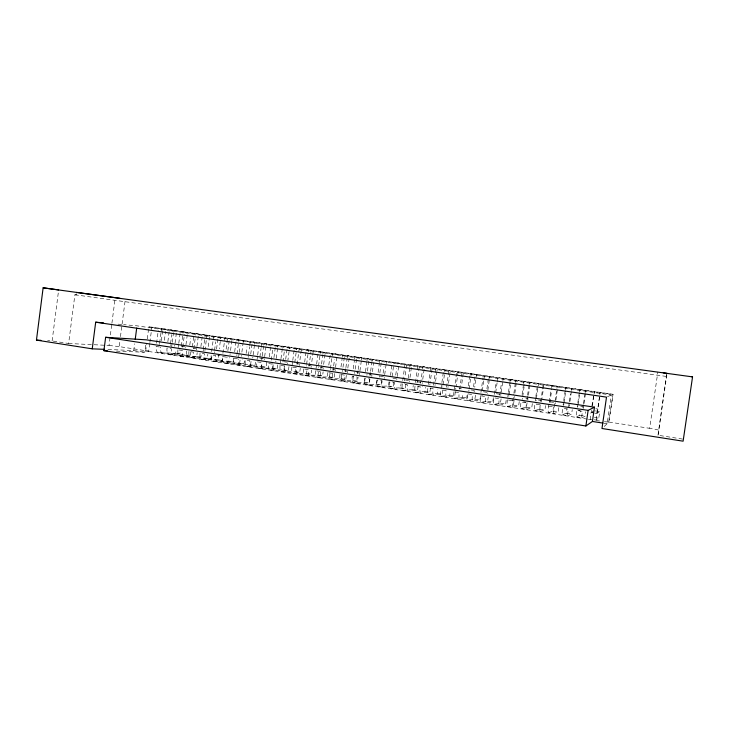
<?xml version="1.0" encoding="UTF-8"?>
<svg xmlns="http://www.w3.org/2000/svg" width="729" height="729" viewBox="0 0 729 729"><rect width="100%" height="100%" fill="white"/><g stroke="black" fill="none" stroke-linecap="round" stroke-linejoin="round"><path stroke-width="0.55" stroke-dasharray="3.65 2.73" d="M682.508 439.068L658.023 435.259L666.753 373.284M591.793 410.208L591.748 412.14L597.406 412.997L599.73 411.566L598.773 418.209L596.14 420.077L594.244 419.786M563.708 405.479L563.9 403.921M569.294 406.326L569.495 404.759M583.355 408.45L583.482 407.42M549.866 402.882L551.561 390.908M555.407 403.711L555.544 402.654M52.114 340.926L58.648 289.932M53.217 341.09L68.626 343.496L74.896 294.78L76.372 294.972L76.7 292.411M577.769 407.092L577.842 406.563M68.626 343.496L109.022 345.455L111.765 324.332M111.911 323.22L115.228 297.66M149.737 343.523L148.734 351.159L119.155 346.603L119.875 341.072M120.449 336.652L125.342 299.045M107.956 349.483L133.762 350.549L134.646 343.806M116.376 351.141L144.734 352.244L145.773 344.352M587.282 419.111L145.682 351.032L146.547 344.452M147.267 338.958L148.561 329.08M149.873 342.43L151.878 327.157L613.016 394.28L608.997 422.055L604.131 421.708M156.589 343.268L158.266 330.437M159.633 343.013L160.954 333.007M161.1 331.895L161.537 328.56L158.548 328.296M161.337 340.707L162.886 328.934L165.847 329.189M164.38 340.325L165.556 331.413M167.852 341.682L169.41 329.882L172.336 330.128L171.898 333.481M170.577 343.523L171.752 334.593M171.652 346.639L172.08 343.414M172.217 342.338L173.493 332.661M175.06 343.058L176.682 330.766L173.775 330.519M159.414 346.968L156.17 346.475A6.078 2.971 -81.1 0 0 158.375 352.645L175.662 353.319L176.172 349.446M178.213 347.633L178.641 344.398M178.787 343.323L180.345 331.476L183.225 331.713L181.302 346.275A3.663 1.704 -81.2 0 0 181.239 347.223M158.375 352.645L179.835 353.957L180.355 350.084M182.751 347.214L184.464 334.274M185.968 344.689L187.599 332.351L184.747 332.114M190.861 351.679L190.342 355.57L173.493 354.977A6.105 2.898 -81.1 0 1 171.37 348.781L167.005 348.125A6.096 2.916 -81.1 0 0 169.155 354.303L186.132 354.923L186.651 351.041M189.795 344.972L190.652 338.484M193.796 348.881L195.518 335.887M196.958 346.339L198.306 336.206M177.931 349.783A6.124 2.861 -81.1 0 0 180.027 355.98L196.684 356.545L197.204 352.645M200.894 346.63L202.188 336.862M180.027 355.98L200.931 357.192L201.45 353.283M203.291 349.592L205.241 334.921L202.471 334.693M204.922 350.558L206.945 335.349L209.679 335.568L208.011 348.161M188.939 351.46A6.142 2.807 -81.1 0 0 190.971 357.666L207.318 358.176L207.838 354.258M211.638 351.569L213.661 336.324L216.376 336.543M190.971 357.666L211.592 358.832L212.112 354.905M214.554 350.212L215.675 341.801M216.568 348.981L218.162 336.98L220.851 337.19L219.311 348.781M200.028 353.146A6.169 2.752 -81.2 0 0 201.997 359.37L218.017 359.816L218.673 354.905M222.901 353.273L224.942 337.964L227.594 338.174L225.762 351.897M201.997 359.37L222.327 360.472L222.846 356.536M227.867 350.667L229.179 340.817M233.663 358.185L233.143 362.131L217.579 361.766A6.206 2.67 -81.2 0 1 215.702 355.524L211.2 354.841A6.187 2.697 -81.2 0 0 213.114 361.074L228.806 361.466L229.334 357.529M230.546 350.458L232.104 338.83L229.471 338.63M234.692 351.697L236.296 339.623L238.893 339.823L237.053 353.592M238.665 356.773L239.103 353.474M239.258 352.38L240.133 345.783M226.09 357.101L222.463 356.554A6.215 2.634 -81.2 0 0 224.304 362.805L239.668 363.133L240.196 359.178M241.873 352.153L243.012 343.669M243.149 342.603L243.44 340.479L240.871 340.288M224.304 362.805L228.815 363.498L244.033 363.807L244.561 359.844M246.129 353.41L247.013 346.794M248.425 355.305L249.564 346.794M249.71 345.737L250.284 341.482L247.751 341.29M250.73 354.094L252.061 344.17M237.463 358.832L233.809 358.276A6.242 2.579 -81.2 0 0 235.585 364.536L250.612 364.81L251.141 360.837M253.145 354.932L254.43 345.336M254.576 344.279L254.858 342.147L252.352 341.956M235.585 364.536L240.123 365.238L255.004 365.484L255.542 361.511M257.064 359.552L257.501 356.235M257.656 355.132L258.986 345.182M259.888 357.028L261.037 348.489M261.182 347.423L261.757 343.149L259.287 342.967M261.693 360.254L262.139 356.937M262.285 355.825L263.925 343.641L266.367 343.824L266.085 345.956M266.732 362.195L266.058 367.179L251.532 366.997A6.269 2.488 -81.2 0 1 249.837 360.718L245.245 360.017A6.26 2.515 -81.2 0 0 246.958 366.286L261.629 366.505L262.167 362.513M264.645 356.654L265.939 347.031M269.265 356.873L270.614 346.886M272.6 350.193L271.297 359.834A3.773 1.422 -81.4 0 0 271.215 360.809M273.94 357.575L275.589 345.346L277.968 345.51L277.685 347.66M277.74 364.883L277.202 368.892L263.023 368.765A6.297 2.433 -81.2 0 1 261.392 362.468L256.763 361.766A6.288 2.451 -81.2 0 0 258.412 368.054L272.737 368.209L273.275 364.208M276.236 358.386L277.539 348.726M280.373 363.078L280.829 359.743M280.975 358.622L282.624 346.366L284.975 346.53M284.246 351.907L282.943 361.593A3.791 1.385 -81.4 0 0 282.861 362.568M288.966 366.587L288.42 370.614L274.596 370.551A6.324 2.369 -81.3 0 1 273.047 364.245L268.372 363.534A6.315 2.387 -81.3 0 0 269.958 369.831L283.918 369.922L284.465 365.903M285.686 359.333L287.344 347.059L289.659 347.214L287.919 360.144M292.165 364.864L292.621 361.511M292.776 360.39L294.434 348.088L296.721 348.234L294.671 363.361A3.8 1.349 -81.4 0 0 294.589 364.336M280.073 365.311A6.333 2.333 -81.3 0 0 281.585 371.626L295.19 371.653L295.737 367.616M297.058 364.464L299.182 348.781L301.442 348.927L299.683 361.903M281.585 371.626L286.269 372.346L299.719 372.346L300.266 368.309M304.658 362.176L306.335 349.82L308.558 349.966L306.499 365.138M291.864 367.106A6.361 2.26 -81.3 0 0 293.313 373.43L306.544 373.394L307.091 369.348M308.987 366.259L311.119 350.521L313.315 350.658L311.693 362.595M293.313 373.43L298.024 374.159L311.11 374.095L311.657 370.04M316.031 368.473L316.495 365.092M316.65 363.971L318.327 351.569L320.478 351.697L318.409 366.933M303.747 368.91A6.388 2.196 -81.3 0 0 305.123 375.253L317.981 375.143L318.537 371.088M334.702 373.54L334.146 377.622L321.817 377.822A6.415 2.105 -81.3 0 1 320.541 371.462L321.416 365.065M321.562 363.999L322.719 355.47M322.865 354.403L323.157 352.271L325.28 352.399L323.503 365.475M305.123 375.253L309.88 375.982L322.582 375.854L323.138 371.781M328.815 365.083L330.419 353.328L332.506 353.447L330.419 368.746M315.73 370.733A6.406 2.132 -81.3 0 0 317.033 377.084L329.508 376.911L330.064 372.838M346.348 375.307L345.792 379.408L333.855 379.672A6.443 2.041 -81.3 0 1 332.652 373.303L333.527 366.878M333.672 365.812L334.556 359.388M335.55 367.279L337.336 354.148L335.285 354.039M340.99 366.906L342.165 358.322M342.311 357.246L342.603 355.105L344.617 355.214L342.521 370.569M327.795 372.565A6.433 2.069 -81.3 0 0 329.025 378.934L341.117 378.697L341.682 374.606M345.3 371.936L345.746 368.71M345.892 367.635L347.068 359.042M347.214 357.966L347.505 355.816L349.492 355.925L347.687 369.102M353.264 368.737L354.44 360.126M354.595 359.051L354.886 356.891L356.836 356.991L354.722 372.401M339.969 374.414A6.461 1.996 -81.3 0 0 341.126 380.793L352.818 380.483L353.383 376.383M357.611 373.795L358.048 370.56M358.203 369.475L359.087 363.006M341.126 380.793L345.983 381.54L357.529 381.212L358.094 377.093M359.926 370.933L361.292 361.01M361.438 359.907L361.748 357.702L359.825 357.611M365.484 371.672L366.824 361.939M366.969 360.855L367.27 358.695L369.138 358.777L367.015 374.259M369.922 378.898L369.348 383.026L358.212 383.427A6.497 1.895 -81.4 0 1 357.164 377.03L352.235 376.282A6.488 1.923 -81.4 0 0 353.31 382.67L364.609 382.297L365.174 378.178M370.013 375.663L370.46 372.419M370.605 371.334L371.799 362.668M371.945 361.584L372.246 359.424L374.095 359.506L373.786 361.721M372.419 371.681L373.64 362.823M381.841 380.702L381.267 384.848L370.542 385.322A6.525 1.823 -81.4 0 1 369.567 378.916L364.591 378.16A6.515 1.859 -81.4 0 0 365.603 384.566L376.492 384.119L377.057 379.982M378.105 372.455L379.299 363.771M379.445 362.687L379.745 360.509L381.549 360.591L379.408 376.128A3.909 1.057 -81.5 0 0 379.308 377.13M383.117 373.202L384.019 366.678M384.702 374.651L386.078 364.646M386.233 363.534L386.543 361.311L384.766 361.247M393.851 382.534L393.277 386.689L382.962 387.236A6.552 1.75 -81.4 0 1 382.069 380.82L377.057 380.055A6.534 1.786 -81.4 0 0 377.987 386.47L388.457 385.951L389.031 381.796M390.516 375.426L392.33 362.34L394.052 362.404L391.901 378.005A3.927 1.021 -81.5 0 0 391.801 379.016M395.729 375.089L396.631 368.537M397.232 376.529L399.082 363.142L397.387 363.078M405.953 384.374L405.379 388.548L395.483 389.168A6.57 1.677 -81.4 0 1 394.671 382.734L389.614 381.96A6.561 1.713 -81.4 0 0 390.462 388.393L400.522 387.801L401.105 383.636M402.736 380.602L405.005 364.19L406.664 364.245L404.495 379.9A3.937 0.975 -81.5 0 0 404.385 380.912M408.286 378.087L409.652 368.218M409.807 367.124L410.108 364.937L411.73 364.983L409.871 378.424M418.154 386.224L417.571 390.416L408.112 391.118A6.597 1.604 -81.4 0 1 407.374 384.666L402.28 383.891A6.588 1.631 -81.4 0 0 403.046 390.334L412.678 389.669L413.261 385.486M415.503 382.534L417.79 366.049L419.375 366.095L417.188 381.814A3.955 0.929 -81.5 0 0 417.079 382.834M420.642 383.308L422.474 370.104M422.629 369.002L422.938 366.805L424.488 366.842L422.61 380.338M430.447 388.092L429.855 392.302L420.833 393.077A6.625 1.531 -81.4 0 1 420.177 386.607L415.047 385.832A6.616 1.558 -81.4 0 0 415.73 392.284L424.934 391.546L425.517 387.345M428.379 384.475L430.684 367.926L432.188 367.963L430.146 382.616M433.555 385.258L435.869 368.683L437.336 368.71L437.045 370.815M435.577 381.358L436.899 371.872M442.831 389.979L442.239 394.198L433.664 395.054A6.652 1.449 -81.5 0 1 433.09 388.575L427.914 387.782A6.643 1.476 -81.5 0 0 428.524 394.261L437.282 393.441L437.865 389.222M443.032 384.63L445.1 369.84L443.679 369.822L440.89 389.76A6.67 1.403 -81.5 0 0 441.409 396.239L446.595 397.041L454.723 396.111L455.315 391.874M446.576 387.227L448.9 370.587L450.294 370.596L450.003 372.71M448.517 383.29L449.848 373.767M441.409 396.239L449.72 395.346L450.312 391.118M454.285 389.523L456.773 371.726L458.122 371.735L456.044 386.589M459.707 389.204L462.049 372.501L463.362 372.501L461.575 385.249M453.976 391.746A6.698 1.321 -81.5 0 0 454.413 398.244L462.259 397.269L462.86 393.022M468.264 385.933L469.986 373.658L471.253 373.649L469.011 389.623M454.413 398.244L459.635 399.055L467.307 398.043L467.9 393.788M473.568 386.734L475.299 374.433L476.529 374.414L474.734 387.217M480.584 395.719L479.983 399.984L472.784 401.078A6.734 1.212 -81.5 0 1 472.474 394.562L467.161 393.751A6.725 1.239 -81.5 0 0 467.517 400.267L474.898 399.21L475.499 394.945M597.406 412.997L600.131 392.412L596.14 420.077M480.94 392.412L482.99 377.841M483.737 380.921L482.224 391.61A4.037 0.693 -81.6 0 0 482.106 392.649M483.883 379.845L484.484 375.572L483.3 375.59M486.926 388.73L488.667 376.374L489.815 376.346L489.505 378.488M487.847 390.27L489.359 379.563M493.369 397.66L492.768 401.952L486.043 403.119A6.761 1.121 -81.5 0 1 485.815 396.585L480.466 395.774A6.752 1.157 -81.5 0 0 480.721 402.299L487.637 401.16L488.248 396.877M494.353 394.435L495.939 383.181M495.711 392.548L497.078 382.88M497.224 381.814L497.834 377.513L496.731 377.549M499.748 395.255L501.342 383.973M501.224 392.275L502.746 381.522M502.901 380.447L503.201 378.296L502.135 378.333M494.043 404.349L499.401 405.178A6.789 1.039 -81.5 0 1 499.265 398.635L493.87 397.815A6.78 1.075 -81.5 0 0 494.043 404.349L500.477 403.128L501.087 398.836M499.401 405.178L505.644 403.921L506.254 399.62M508.304 393.441L507.393 399.866A6.807 0.984 -81.5 0 0 507.475 406.418L512.879 407.247L518.629 405.916L519.248 401.588M508.459 392.375L509.817 382.734M509.972 381.668L510.273 379.517L511.293 379.472L510.683 383.791M509.152 394.571L510.528 384.866M512.879 407.247A6.816 0.957 -81.5 0 1 512.833 400.695L513.745 394.261M513.899 393.186L515.266 383.536M515.421 382.461L515.722 380.319L516.706 380.265L516.396 382.424M514.865 393.223L516.241 383.5M507.475 406.418L513.426 405.114L514.036 400.804M522.101 394.416L523.477 384.739M523.622 383.664L523.932 381.513L524.862 381.449L524.242 385.778M522.711 396.603L524.087 386.862M526.976 399.547L527.441 396.312M527.586 395.236L528.972 385.541M529.117 384.465L529.427 382.315L530.32 382.242L530.01 384.411M521.016 408.504L526.466 409.343A6.853 0.866 -81.6 0 1 526.52 402.772L521.035 401.943A6.834 0.902 -81.6 0 0 521.016 408.504L526.475 407.119L527.085 402.782M528.47 395.255L529.855 385.495M526.466 409.343L531.723 407.921L532.334 403.584M535.241 400.795L535.706 397.551M535.861 396.476L537.701 383.518L538.54 383.445L536.216 399.747M534.676 410.609L540.171 411.457A6.88 0.775 -81.6 0 1 540.317 404.877L534.785 404.03A6.862 0.811 -81.6 0 0 534.676 410.609L539.624 409.133L540.244 404.786M540.781 401.624L543.242 384.32L544.044 384.247L542.03 398.399M540.171 411.457L544.918 409.944L545.538 405.588M558.842 407.611L558.214 411.985L553.985 413.58L548.445 412.732A6.898 0.72 -81.6 0 1 548.645 406.144L551.124 388.794M551.279 387.71L551.589 385.541L552.336 385.45L551.716 389.815M548.445 412.732L552.883 411.165L553.502 406.8M553.985 413.58A6.907 0.683 -81.6 0 1 554.231 406.992L557.175 386.352L557.895 386.261L555.862 400.467M563.098 404.996L563.572 401.734M563.727 400.64L565.13 390.844M565.285 389.76L565.595 387.582L566.251 387.473L565.622 391.856M564.055 402.818L565.467 392.958M562.332 414.865L567.918 415.73A6.935 0.592 -81.6 0 1 568.265 409.124L562.633 408.267A6.925 0.629 -81.6 0 0 562.332 414.865L566.251 413.215L566.88 408.832M568.574 406.937L569.203 402.581M569.358 401.488L570.452 393.851M569.96 401.469L571.381 391.582M571.536 390.489L571.855 388.293L571.235 388.402M567.918 415.73L571.627 414.045L572.256 409.652M577.213 407.128L577.678 403.848M577.833 402.754L579.245 392.913M579.409 391.819L579.719 389.632L580.284 389.514L579.655 393.924M578.07 404.923L579.491 395.018M576.338 417.024L581.97 417.89A6.962 0.501 -81.6 0 1 582.416 411.274L576.739 410.409A6.953 0.538 -81.6 0 0 576.338 417.024L579.719 415.284L580.357 410.883M582.881 407.985L583.355 404.704M583.519 403.611L584.931 393.751M585.086 392.658L585.934 390.343L585.615 392.548M584.029 403.574L585.46 393.651M581.97 417.89L585.141 416.113L585.779 411.703M591.912 405.989L594.436 391.582L592.048 408.158M604.204 426.465L607.166 423.74L611.312 395.027L136.997 325.836L123.602 324.651M608.633 422.401L613.016 394.28M658.442 430.165A8.994 0.483 8.8 0 0 649.648 428.315L657.85 372.063M658.023 435.259L666.898 374.396M591.748 412.14L594.263 410.737M607.467 396.713L611.312 395.027M145.682 351.032L148.734 351.159M357.356 357.256L359.288 357.347M47.64 340.689L49.873 340.808M109.022 345.455L119.155 346.603M270.915 344.662L273.32 344.835M191.372 333.08L194.187 333.317L192.256 347.933A3.672 1.677 -81.3 0 0 192.192 348.881M195.8 333.727L198.598 333.955M118.016 324.159L122.481 324.56M151.878 327.157L148.844 326.884L612.67 394.435M74.896 294.78L666.607 376.465M181.302 346.275L185.676 346.94M193.358 348.098L196.666 348.59M263.433 358.65L259.752 358.094A3.754 1.458 -81.3 0 0 259.67 359.069M283.882 361.73L286.688 362.158M296.557 363.643L299.391 364.072M308.394 365.429L311.247 365.858M320.323 367.225L323.202 367.653M332.351 369.038L335.249 369.466M344.471 370.861L347.387 371.298M356.681 372.701L359.625 373.139M368.992 374.551L371.963 374.998M380.401 376.273L383.399 376.72M392.904 378.16L396.922 378.761M405.506 380.055L408.55 380.511M417.188 381.814L421.271 382.433M459.033 388.12L461.129 388.429A4.01 0.765 -81.5 0 0 461.056 388.949M471.116 389.942L474.278 390.416M483.291 391.774L487.546 392.412M499.848 394.271L495.556 393.624A4.055 0.638 -81.6 0 0 495.438 394.662M525.828 398.18L528.006 398.508A4.092 0.519 -81.6 0 0 527.823 400.057M538.421 400.075L541.72 400.576M550.003 401.825L554.441 402.49M580.731 406.454L583.555 406.873M595.839 408.732L597.734 409.015M595.356 410.901L599.73 411.566M217.771 355.351L220.003 355.688M512.268 400.066L514.428 400.394M523.622 401.797L525.8 402.126M577.669 409.999L579.919 410.345M179.033 349.947L182.323 350.449A6.133 2.843 -81.1 0 0 184.391 356.654M191.153 351.797L193.367 352.125A6.151 2.788 -81.1 0 0 195.372 358.34M202.261 353.483L204.494 353.82A6.178 2.725 -81.2 0 0 206.435 360.044M281.011 365.457L284.784 366.022A6.342 2.305 -81.3 0 0 286.269 372.346M292.812 367.252L296.612 367.826A6.37 2.242 -81.3 0 0 298.024 374.159M304.704 369.056L308.531 369.639A6.397 2.169 -81.3 0 0 309.88 375.982M316.687 370.879L320.541 371.462M328.77 372.71L332.652 373.303M340.944 374.56L344.863 375.162A6.47 1.968 -81.4 0 0 345.983 381.54M442.977 390.079L446.112 390.553A6.679 1.367 -81.5 0 0 446.595 397.041M455.024 391.91L459.234 392.548A6.707 1.294 -81.5 0 0 459.635 399.055M508.487 400.039L512.833 400.695M548.645 406.144L554.231 406.992M593.825 413.006L590.964 412.568L590.399 417.398L590.408 419.184L593.297 419.64M594.782 413.152L596.686 413.443M175.662 353.319L179.835 353.957M186.132 354.923L190.342 355.57M196.684 356.545L200.931 357.192M207.318 358.176L211.592 358.832M218.017 359.816L222.327 360.472M228.806 361.466L233.143 362.131M239.668 363.133L244.033 363.807M250.612 364.81L255.004 365.484M261.629 366.505L266.058 367.179M272.737 368.209L277.202 368.892M283.918 369.922L288.42 370.614M295.19 371.653L299.719 372.346M306.544 373.394L311.11 374.095M317.981 375.143L322.582 375.854M329.508 376.911L334.146 377.622M341.117 378.697L345.792 379.408M352.818 380.483L357.529 381.212M364.609 382.297L369.348 383.026M376.492 384.119L381.267 384.848M388.457 385.951L393.277 386.689M400.522 387.801L405.379 388.548M412.678 389.669L417.571 390.416M424.934 391.546L429.855 392.302M437.282 393.441L442.239 394.198M449.72 395.346L454.723 396.111M462.259 397.269L467.307 398.043M474.898 399.21L479.983 399.984M487.637 401.16L492.768 401.952M500.477 403.128L505.644 403.921M513.426 405.114L518.629 405.916M526.475 407.119L531.723 407.921M539.624 409.133L544.918 409.944M552.883 411.165L558.214 411.985M566.251 413.215L571.627 414.045M579.719 415.284L585.141 416.113M594.399 417.535L598.773 418.209M169.155 354.303L173.493 354.977M213.114 361.074L217.579 361.766M246.958 366.286L251.532 366.997M258.412 368.054L263.023 368.765M269.958 369.831L274.596 370.551M317.033 377.084L321.817 377.822M329.025 378.934L333.855 379.672M353.31 382.67L358.212 383.427M365.603 384.566L370.542 385.322M377.987 386.47L382.962 387.236M390.462 388.393L395.483 389.168M403.046 390.334L408.112 391.118M415.73 392.284L420.833 393.077M428.524 394.261L433.664 395.054M467.517 400.267L472.784 401.078M480.721 402.299L486.043 403.119M608.997 422.055L649.648 428.315M588.403 419.284L591.775 419.804M596.267 420.496L599.639 421.016M133.762 350.549L144.734 352.244M604.004 423.257L607.166 423.74M536.152 403.693A4.101 0.483 -81.6 0 1 536.088 403.675M536.088 400.795A4.101 0.483 -81.6 0 1 536.152 400.276M541.583 401.624A4.11 0.465 -81.6 0 1 541.647 401.105M522.374 399.237A4.082 0.538 -81.6 0 1 522.483 398.216M159.587 344.407A3.636 1.768 -81.2 0 1 159.587 343.487M162.676 353.31A6.087 2.952 -81.1 0 1 160.489 347.132M170.367 345.582A3.645 1.74 -81.2 0 1 170.431 344.644M174.705 346.239A3.654 1.722 -81.2 0 1 174.769 345.291M185.613 347.888A3.663 1.695 -81.3 0 1 185.631 347.414M196.602 350.002A3.681 1.658 -81.3 0 1 196.611 349.073M203.236 351.004A3.691 1.64 -81.3 0 1 203.245 350.075M508.933 396.175A4.073 0.592 -81.6 0 1 508.997 395.647M514.282 397.505A4.073 0.565 -81.6 0 1 514.41 396.458M500.796 395.473A4.055 0.62 -81.6 0 1 500.923 394.425M482.379 395.528A4.037 0.693 -81.6 0 1 482.288 395.51M487.428 393.45A4.046 0.665 -81.6 0 1 487.482 392.94M468.847 391.145A4.019 0.738 -81.5 0 1 468.938 390.143M474.123 391.938A4.028 0.72 -81.5 0 1 474.214 390.935M455.743 389.158A4 0.784 -81.5 0 1 455.825 388.165M442.822 386.206A3.991 0.838 -81.5 0 1 442.886 385.687M447.961 387.491A3.991 0.82 -81.5 0 1 448.08 386.47M429.873 384.766A3.973 0.884 -81.5 0 1 429.982 383.746M435.022 385.541A3.973 0.866 -81.5 0 1 435.131 384.52M422.674 386.461A3.964 0.911 -81.5 0 1 422.456 386.343M422.182 383.6A3.964 0.911 -81.5 0 1 422.291 382.588M404.941 383.773A3.937 0.975 -81.5 0 1 404.704 383.645M409.452 381.677A3.946 0.957 -81.5 0 1 409.561 380.666M392.402 381.868A3.927 1.021 -81.5 0 1 392.266 381.841M396.822 379.773A3.927 1.002 -81.5 0 1 396.868 379.271M384.265 378.36A3.909 1.048 -81.5 0 1 384.329 377.385M366.915 375.253A3.891 1.103 -81.5 0 1 366.951 374.761M371.845 376.483A3.9 1.084 -81.5 0 1 371.899 375.508M214.353 352.681A3.7 1.604 -81.3 0 1 214.362 351.752M228.815 363.498A6.224 2.615 -81.2 0 1 226.992 357.237M230.054 354.595A3.718 1.558 -81.3 0 1 230.127 353.638M236.834 355.615A3.727 1.531 -81.3 0 1 236.907 354.659M240.123 365.238A6.251 2.551 -81.2 0 1 238.374 358.969M242.484 359.096A3.736 1.522 -81.3 0 1 242.292 359.06M241.372 356.299A3.736 1.522 -81.3 0 1 241.454 355.342M248.206 357.338A3.745 1.494 -81.3 0 1 248.288 356.372M252.781 358.021A3.754 1.485 -81.3 0 1 252.863 357.055M264.281 359.762A3.763 1.449 -81.3 0 1 264.363 358.796M272.236 363.616A3.773 1.422 -81.4 0 1 272.054 363.58M275.863 361.976A3.782 1.412 -81.4 0 1 275.89 361.028M287.536 363.744A3.791 1.376 -81.4 0 1 287.572 362.787M299.3 365.521A3.809 1.33 -81.4 0 1 299.337 364.564M306.408 366.122A3.818 1.312 -81.4 0 1 306.444 365.63M311.155 367.307A3.818 1.294 -81.4 0 1 311.192 366.35M318.318 367.917A3.827 1.267 -81.4 0 1 318.354 367.434M323.102 369.12A3.836 1.258 -81.4 0 1 323.147 368.154M330.328 369.731A3.845 1.23 -81.4 0 1 330.365 369.238M335.14 370.933A3.855 1.212 -81.4 0 1 335.194 369.968M342.43 371.562A3.864 1.185 -81.4 0 1 342.466 371.07M347.277 372.774A3.864 1.176 -81.4 0 1 347.332 371.799M354.622 373.403A3.873 1.148 -81.4 0 1 354.659 372.911M359.515 374.615A3.882 1.13 -81.4 0 1 359.57 373.649"/><path stroke-width="1.09" d="M104.584 349.346L92.237 348.836L36.45 340.115L43.129 287.818L58.648 289.932M92.237 348.836L95.69 322.191L103.5 322.883M103.901 350.658L105.641 337.29L146.356 339.842L594.472 407.174L592.413 421.462L585.888 425.982L103.901 350.658L107.309 350.795M135.23 339.313L136.697 328.086M585.888 425.982L588.13 410.381L594.472 407.174M691.648 376.738L692.55 376.884L683.109 441.182L601.981 428.497L606.51 397.132L95.69 322.191M36.45 340.115L40.924 340.343M76.7 292.411L119.784 298.279M663.244 372.801L667.053 373.366M43.129 287.818L692.55 376.884M105.641 337.29L588.13 410.381M592.413 421.462L602.947 423.093"/></g></svg>
